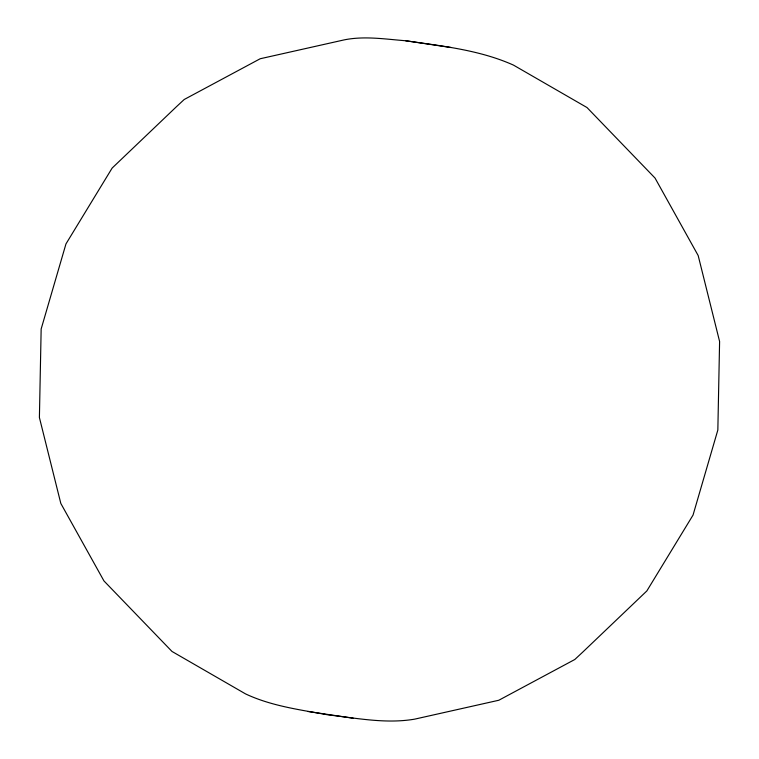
<?xml version="1.0" encoding="UTF-8"?>
<svg xmlns="http://www.w3.org/2000/svg" width="759" height="759" viewBox="0 0 759 759"><rect width="100%" height="100%" fill="white"/><g stroke="black" fill="none" stroke-linecap="round" stroke-linejoin="round"><path stroke-width="1.14" d="M405.733 40.758C385.392 39.183 364.557 35.777 344.311 39.857L260.195 58.747L184.209 99.495L176.543 106.621L112.152 168.062L65.967 243.905L41.157 328.989L39.402 417.516L60.824 503.454L103.964 580.939L171.999 651.459L245.518 693.887C271.399 706.088 300.279 709.807 328.182 714.893C356.739 718.137 386.018 724.067 414.689 719.143L498.805 700.253L574.791 659.505L582.457 652.379L646.848 590.938L693.033 515.095L717.843 430.011L719.598 341.484L698.176 255.546L655.036 178.061L587.001 107.541L513.482 65.113C479.669 49.961 442.061 46.062 405.733 40.758L451.064 47.523M353.267 718.242L307.936 711.477"/></g></svg>
